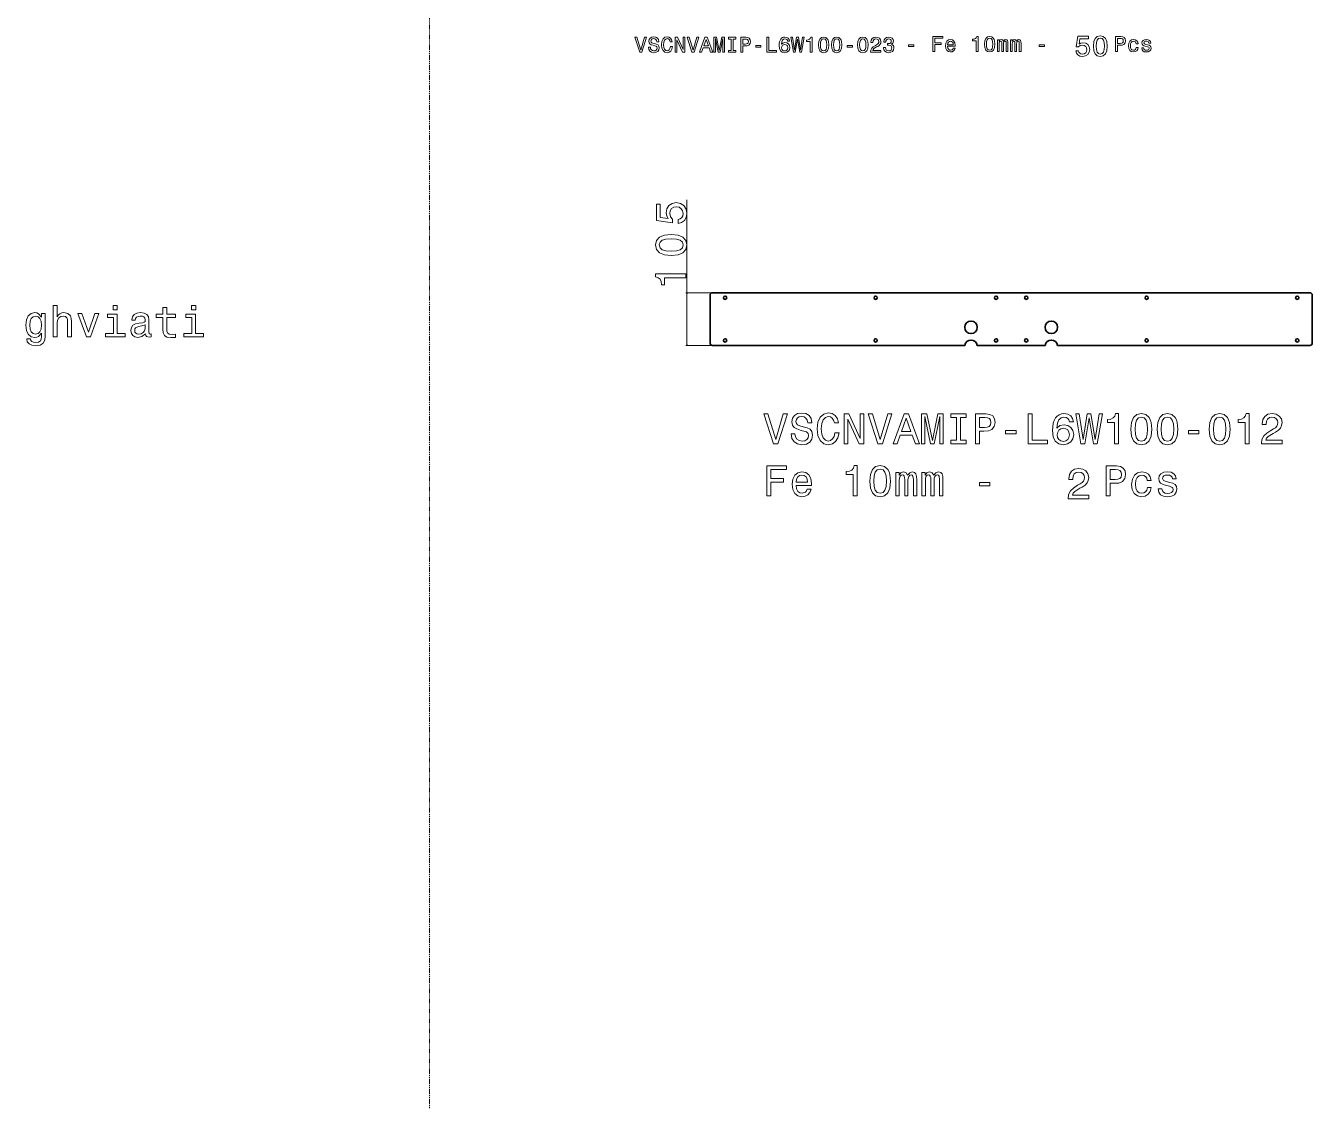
# Model space of a CAD drawing. Extents: x -8808 to 9997, y -3887 to 4728.
# Drawn here: x 5311 to 7874, y 298 to 2441 of the extents above; entities that cross this region are included whole.
import ezdxf

# ---------------------------------------------------------------- set-up
doc = ezdxf.new("R2010")
doc.units = 0
doc.linetypes.add('PHANTOM', pattern=[20, 10, -2, 2, -2, 2, -2])

msp = doc.modelspace()

# ---------------------------------------------------------------- linework, layer by layer
at = {"color": 7, "linetype": 'PHANTOM', "lineweight": 13}
msp.add_line((6115.023438, 4483.091309), (6115.023438, -3886.794922), dxfattribs=at)
at = {"color": 7, "lineweight": 13}
for p, q in [((6628.298828, 1803.92041), (6628.298828, 2094.058594)), ((6677.253906, 1908.92041), (6626.298828, 1908.92041)), ((6677.253906, 1803.92041), (6626.298828, 1803.92041))]:
    msp.add_line(p, q, dxfattribs=at)
at = {"color": 7, "lineweight": 35}
for p, q in [((6674.253906, 1903.92041), (6674.253906, 1808.92041)), ((6679.253906, 1908.92041), (7869.253906, 1908.92041)), ((7874.253906, 1808.92041), (7874.253906, 1903.92041)), ((7181.898438, 1803.92041), (6679.253906, 1803.92041)), ((7341.898438, 1803.92041), (7206.609375, 1803.92041)), ((7869.253906, 1803.92041), (7366.609375, 1803.92041))]:
    msp.add_line(p, q, dxfattribs=at)
at = {"color": 7, "lineweight": 13}
for points in [[(6543.814453, 2418.000488), (6536.292969, 2392.453125), (6528.554688, 2418.000488), (6524.449219, 2418.000488), (6534.130859, 2387.95752), (6538.455078, 2387.95752), (6547.921875, 2418.000488)], [(6555.486328, 2397.856445), (6551.552734, 2397.856445), (6552.416016, 2393.274414), (6554.578125, 2389.902588), (6557.90625, 2387.871094), (6562.402344, 2387.13623), (6566.855469, 2387.827637), (6570.183594, 2389.729736), (6572.300781, 2392.712402), (6573.080078, 2396.645996), (6572.431641, 2400.190918), (6570.615234, 2402.481934), (6567.675781, 2403.994873), (6563.742188, 2405.118652), (6560.371094, 2405.939941), (6558.166016, 2406.891113), (6556.912109, 2408.274414), (6556.523438, 2410.435791), (6556.912109, 2412.380859), (6558.037109, 2413.85083), (6559.765625, 2414.844971), (6562.142578, 2415.190918), (6564.564453, 2414.758545), (6566.464844, 2413.591309), (6567.71875, 2411.645996), (6568.324219, 2409.009277), (6572.257813, 2409.009277), (6572.257813, 2409.095703), (6571.566406, 2413.15918), (6569.535156, 2416.185059), (6566.335938, 2418.086914), (6562.013672, 2418.735352), (6558.123047, 2418.086914), (6555.097656, 2416.271484), (6553.152344, 2413.46167), (6552.458984, 2409.830566), (6553.021484, 2406.588379), (6554.664063, 2404.383789), (6557.257813, 2402.914063), (6560.802734, 2401.790283), (6564.304688, 2400.795898), (6566.941406, 2399.844971), (6568.541016, 2398.46167), (6569.103516, 2396.213867), (6568.583984, 2393.922852), (6567.244141, 2392.193848), (6565.212891, 2391.113037), (6562.576172, 2390.76709), (6559.634766, 2391.242676), (6557.388672, 2392.625977), (6555.960938, 2394.873779)], [(6595.341797, 2399.110107), (6594.476563, 2395.479004), (6593.050781, 2392.885254), (6591.0625, 2391.285889), (6588.728516, 2390.76709), (6585.917969, 2391.54541), (6583.712891, 2393.879639), (6582.244141, 2397.683594), (6581.767578, 2402.95752), (6582.244141, 2408.187988), (6583.669922, 2412.035156), (6585.875, 2414.369629), (6588.728516, 2415.190918), (6590.802734, 2414.758545), (6592.574219, 2413.54834), (6593.958984, 2411.603027), (6594.910156, 2408.922852), (6599.015625, 2408.922852), (6597.71875, 2413.029297), (6595.470703, 2416.141846), (6592.402344, 2418.086914), (6588.728516, 2418.778809), (6584.146484, 2417.697998), (6580.644531, 2414.672119), (6578.396484, 2409.700928), (6577.619141, 2402.95752), (6578.396484, 2396.213867), (6580.644531, 2391.242676), (6584.146484, 2388.173584), (6588.728516, 2387.13623), (6592.748047, 2387.95752), (6595.990234, 2390.248535), (6598.28125, 2394.009277), (6599.492188, 2399.110107)], [(6604.505859, 2387.95752), (6608.09375, 2387.95752), (6608.09375, 2412.553955), (6619.591797, 2387.95752), (6624.21875, 2387.95752), (6624.21875, 2417.95752), (6620.585938, 2417.95752), (6620.585938, 2393.36084), (6609.21875, 2417.95752), (6604.505859, 2417.95752)], [(6647.90625, 2418.000488), (6640.384766, 2392.453125), (6632.646484, 2418.000488), (6628.541016, 2418.000488), (6638.222656, 2387.95752), (6642.546875, 2387.95752), (6652.013672, 2418.000488)], [(6653.267578, 2387.95752), (6657.244141, 2387.95752), (6660.398438, 2396.775879), (6672.373047, 2396.775879), (6675.529297, 2387.95752), (6679.591797, 2387.95752), (6668.613281, 2418.000488), (6664.203125, 2418.000488)], [(6661.783203, 2400.450195), (6666.408203, 2413.677734), (6671.033203, 2400.450195)], [(6681.625, 2387.95752), (6684.953125, 2387.95752), (6684.953125, 2415.190918), (6690.572266, 2387.95752), (6694.289063, 2387.95752), (6699.867188, 2415.190918), (6699.867188, 2387.95752), (6703.238281, 2387.95752), (6703.238281, 2417.95752), (6697.964844, 2417.95752), (6692.431641, 2391.501953), (6686.941406, 2417.95752), (6681.625, 2417.95752)], [(6716.464844, 2391.588379), (6710.931641, 2391.588379), (6710.931641, 2387.95752), (6725.976563, 2387.95752), (6725.976563, 2391.588379), (6720.443359, 2391.588379), (6720.443359, 2414.326172), (6725.976563, 2414.326172), (6725.976563, 2417.95752), (6710.931641, 2417.95752), (6710.931641, 2414.326172), (6716.464844, 2414.326172)], [(6735.355469, 2387.95752), (6739.333984, 2387.95752), (6739.333984, 2400.623047), (6743.742188, 2400.623047), (6748.195313, 2400.839355), (6751.740234, 2402.352051), (6754.03125, 2405.291748), (6754.808594, 2409.312012), (6754.203125, 2413.029297), (6752.474609, 2415.75293), (6749.621094, 2417.395508), (6745.730469, 2417.95752), (6735.355469, 2417.95752)], [(6744.650391, 2414.283203), (6747.244141, 2414.023682), (6749.146484, 2413.202393), (6750.269531, 2411.689453), (6750.658203, 2409.312012), (6750.226563, 2406.804688), (6749.058594, 2405.291748), (6747.070313, 2404.513672), (6744.347656, 2404.297363), (6739.333984, 2404.297363), (6739.333984, 2414.283203)], [(6787.748047, 2387.95752), (6807.027344, 2387.95752), (6807.027344, 2391.588379), (6791.724609, 2391.588379), (6791.724609, 2417.95752), (6787.748047, 2417.95752)], [(6832.921875, 2409.873779), (6832.099609, 2413.375244), (6830.197266, 2415.96875), (6827.257813, 2417.611572), (6823.455078, 2418.173584), (6820.904297, 2417.871094), (6818.699219, 2417.049561), (6816.753906, 2415.709473), (6815.111328, 2413.807617), (6813.814453, 2411.430176), (6812.863281, 2408.533691), (6812.257813, 2405.118652), (6812.085938, 2401.271484), (6812.777344, 2395.133301), (6814.894531, 2390.680664), (6818.310547, 2388.000488), (6822.978516, 2387.092773), (6827.171875, 2387.871094), (6830.371094, 2389.902588), (6832.445313, 2393.101563), (6833.179688, 2397.165039), (6832.445313, 2401.271484), (6830.457031, 2404.427246), (6827.388672, 2406.415527), (6823.583984, 2407.107422), (6819.476563, 2406.242676), (6816.408203, 2403.778809), (6817.056641, 2408.533691), (6818.439453, 2411.94873), (6820.558594, 2413.980469), (6823.498047, 2414.672119), (6825.658203, 2414.326172), (6827.300781, 2413.418457), (6828.382813, 2411.905518), (6828.943359, 2409.873779)], [(6840.398438, 2387.95752), (6844.203125, 2387.95752), (6848.525391, 2413.980469), (6852.978516, 2387.95752), (6856.609375, 2387.95752), (6861.882813, 2418.000488), (6858.425781, 2418.000488), (6854.707031, 2392.453125), (6850.427734, 2418.000488), (6846.667969, 2418.000488), (6842.474609, 2392.453125), (6838.755859, 2418.000488), (6835.212891, 2418.000488)], [(6873.814453, 2387.95752), (6877.748047, 2387.95752), (6877.748047, 2418.173584), (6874.808594, 2418.173584), (6874.03125, 2415.536621), (6872.474609, 2413.76416), (6870.097656, 2412.726807), (6866.810547, 2412.380859), (6866.810547, 2409.312012), (6873.814453, 2409.312012)], [(6890.197266, 2402.611572), (6890.845703, 2395.824707), (6892.876953, 2390.983398), (6896.119141, 2388.043945), (6900.615234, 2387.092773), (6905.068359, 2388.043945), (6908.310547, 2390.983398), (6910.298828, 2395.824707), (6910.990234, 2402.611572), (6910.298828, 2409.35498), (6909.476563, 2412.035156), (6908.310547, 2414.239746), (6905.068359, 2417.179199), (6900.615234, 2418.173584), (6896.119141, 2417.179199), (6892.876953, 2414.196533), (6890.845703, 2409.35498)], [(6894.347656, 2402.611572), (6894.693359, 2407.842285), (6895.773438, 2411.603027), (6897.71875, 2413.807617), (6900.615234, 2414.585693), (6903.46875, 2413.807617), (6905.414063, 2411.603027), (6906.494141, 2407.842285), (6906.839844, 2402.611572), (6906.494141, 2397.337891), (6905.414063, 2393.577148), (6903.46875, 2391.372559), (6900.615234, 2390.637695), (6897.71875, 2391.372559), (6895.773438, 2393.577148), (6894.693359, 2397.337891)], [(6916.220703, 2402.611572), (6916.869141, 2395.824707), (6918.900391, 2390.983398), (6922.142578, 2388.043945), (6926.638672, 2387.092773), (6931.091797, 2388.043945), (6934.333984, 2390.983398), (6936.322266, 2395.824707), (6937.013672, 2402.611572), (6936.322266, 2409.35498), (6935.5, 2412.035156), (6934.333984, 2414.239746), (6931.091797, 2417.179199), (6926.638672, 2418.173584), (6922.142578, 2417.179199), (6918.900391, 2414.196533), (6916.869141, 2409.35498)], [(6920.371094, 2402.611572), (6920.716797, 2407.842285), (6921.796875, 2411.603027), (6923.742188, 2413.807617), (6926.638672, 2414.585693), (6929.492188, 2413.807617), (6931.4375, 2411.603027), (6932.517578, 2407.842285), (6932.863281, 2402.611572), (6932.517578, 2397.337891), (6931.4375, 2393.577148), (6929.492188, 2391.372559), (6926.638672, 2390.637695), (6923.742188, 2391.372559), (6921.796875, 2393.577148), (6920.716797, 2397.337891)], [(6968.267578, 2402.611572), (6968.916016, 2395.824707), (6970.947266, 2390.983398), (6974.189453, 2388.043945), (6978.685547, 2387.092773), (6983.136719, 2388.043945), (6986.378906, 2390.983398), (6988.367188, 2395.824707), (6989.058594, 2402.611572), (6988.367188, 2409.35498), (6987.546875, 2412.035156), (6986.378906, 2414.239746), (6983.136719, 2417.179199), (6978.685547, 2418.173584), (6974.189453, 2417.179199), (6970.947266, 2414.196533), (6968.916016, 2409.35498)], [(6972.416016, 2402.611572), (6972.761719, 2407.842285), (6973.84375, 2411.603027), (6975.789063, 2413.807617), (6978.685547, 2414.585693), (6981.537109, 2413.807617), (6983.482422, 2411.603027), (6984.564453, 2407.842285), (6984.910156, 2402.611572), (6984.564453, 2397.337891), (6983.482422, 2393.577148), (6981.537109, 2391.372559), (6978.685547, 2390.637695), (6975.789063, 2391.372559), (6973.84375, 2393.577148), (6972.761719, 2397.337891)], [(6994.160156, 2387.95752), (7014.779297, 2387.95752), (7014.779297, 2391.674805), (6998.482422, 2391.674805), (6999.390625, 2393.706543), (7000.947266, 2395.392578), (7005.744141, 2398.46167), (7008.294922, 2399.758545), (7011.148438, 2401.617188), (7013.179688, 2403.778809), (7014.347656, 2406.329102), (7014.779297, 2409.225586), (7014.044922, 2412.856445), (7012.013672, 2415.709473), (7008.900391, 2417.525146), (7004.880859, 2418.173584), (7000.730469, 2417.438721), (6997.574219, 2415.406982), (6995.542969, 2412.165039), (6994.851563, 2407.885254), (6994.851563, 2407.280273), (6998.785156, 2407.280273), (6998.785156, 2407.625977), (6999.173828, 2410.56543), (7000.341797, 2412.726807), (7002.201172, 2414.110107), (7004.664063, 2414.585693), (7007.171875, 2414.15332), (7009.03125, 2413.072754), (7010.240234, 2411.386719), (7010.673828, 2409.268555), (7010.371094, 2407.280273), (7009.548828, 2405.594238), (7008.166016, 2404.124512), (7006.263672, 2402.827637), (7003.712891, 2401.444336), (6999.476563, 2398.76416), (6996.494141, 2395.911133), (6994.722656, 2392.453125), (6994.160156, 2388.086914)], [(7019.837891, 2397.380859), (7019.837891, 2397.078613), (7020.529297, 2392.928711), (7022.560547, 2389.816162), (7025.759766, 2387.827637), (7029.996094, 2387.092773), (7034.492188, 2387.827637), (7037.863281, 2389.729736), (7040.025391, 2392.755615), (7040.802734, 2396.645996), (7040.457031, 2399.196533), (7039.505859, 2401.271484), (7037.949219, 2402.871094), (7035.875, 2404.038086), (7038.683594, 2406.372559), (7039.679688, 2410.089844), (7039.03125, 2413.46167), (7037.171875, 2416.012207), (7034.146484, 2417.611572), (7029.996094, 2418.173584), (7026.105469, 2417.481934), (7023.123047, 2415.579834), (7021.177734, 2412.553955), (7020.529297, 2408.533691), (7020.529297, 2408.231201), (7024.376953, 2408.231201), (7024.722656, 2410.997803), (7025.845703, 2412.986328), (7027.662109, 2414.196533), (7030.212891, 2414.628906), (7032.458984, 2414.283203), (7034.101563, 2413.375244), (7035.097656, 2411.905518), (7035.486328, 2409.916992), (7035.097656, 2407.798828), (7034.058594, 2406.372559), (7032.244141, 2405.507813), (7029.779297, 2405.248535), (7028.09375, 2405.291748), (7028.09375, 2401.876709), (7030.212891, 2401.963135), (7032.935547, 2401.574219), (7034.966797, 2400.536621), (7036.177734, 2398.85083), (7036.609375, 2396.645996), (7036.134766, 2394.138916), (7034.880859, 2392.280273), (7032.892578, 2391.113037), (7030.255859, 2390.724121), (7027.53125, 2391.15625), (7025.542969, 2392.453125), (7024.289063, 2394.527832), (7023.814453, 2397.380859)], [(7118.419922, 2389.345459), (7122.4375, 2389.345459), (7122.4375, 2403.135254), (7135.0625, 2403.135254), (7135.0625, 2406.723145), (7122.4375, 2406.723145), (7122.4375, 2415.714355), (7137.957031, 2415.714355), (7137.957031, 2419.345459), (7118.419922, 2419.345459)], [(7147.683594, 2399.849609), (7162.900391, 2399.849609), (7162.943359, 2401.62207), (7162.251953, 2406.593262), (7160.349609, 2410.311035), (7157.324219, 2412.558594), (7153.302734, 2413.379883), (7149.371094, 2412.515625), (7146.34375, 2410.094727), (7144.398438, 2406.161133), (7143.707031, 2400.973633), (7144.355469, 2395.656738), (7146.300781, 2391.766113), (7149.283203, 2389.345459), (7153.173828, 2388.52417), (7156.546875, 2389.085938), (7159.3125, 2390.555664), (7161.34375, 2392.890137), (7162.511719, 2396.002441), (7158.75, 2396.002441), (7157.970703, 2394.273438), (7156.847656, 2392.976563), (7153.650391, 2391.938965), (7151.185547, 2392.414551), (7149.326172, 2393.927734), (7148.115234, 2396.391602), (7147.683594, 2399.720215)], [(7147.683594, 2403.048584), (7148.158203, 2406.03125), (7149.326172, 2408.23584), (7151.097656, 2409.576172), (7153.433594, 2410.051514), (7155.722656, 2409.576172), (7157.496094, 2408.23584), (7158.578125, 2406.03125), (7158.966797, 2403.048584)], [(7204.572266, 2389.345459), (7208.503906, 2389.345459), (7208.503906, 2419.561523), (7205.564453, 2419.561523), (7204.787109, 2416.924805), (7203.232422, 2415.152344), (7200.853516, 2414.114746), (7197.568359, 2413.769043), (7197.568359, 2410.699951), (7204.572266, 2410.699951)], [(7220.955078, 2403.999512), (7221.603516, 2397.212891), (7223.634766, 2392.371338), (7226.876953, 2389.431885), (7231.373047, 2388.480957), (7235.826172, 2389.431885), (7239.066406, 2392.371338), (7241.056641, 2397.212891), (7241.748047, 2403.999512), (7241.056641, 2410.743164), (7240.234375, 2413.42334), (7239.066406, 2415.62793), (7235.826172, 2418.567383), (7231.373047, 2419.561523), (7226.876953, 2418.567383), (7223.634766, 2415.584473), (7221.603516, 2410.743164)], [(7225.105469, 2403.999512), (7225.451172, 2409.230225), (7226.53125, 2412.990967), (7228.476563, 2415.195557), (7231.373047, 2415.973633), (7234.224609, 2415.195557), (7236.171875, 2412.990967), (7237.25, 2409.230225), (7237.597656, 2403.999512), (7237.25, 2398.72583), (7236.171875, 2394.965088), (7234.224609, 2392.760498), (7231.373047, 2392.025635), (7228.476563, 2392.760498), (7226.53125, 2394.965088), (7225.451172, 2398.72583)], [(7246.935547, 2389.345459), (7250.435547, 2389.345459), (7250.435547, 2404.864258), (7250.652344, 2407.198486), (7251.300781, 2408.884277), (7252.294922, 2409.878418), (7253.591797, 2410.267578), (7254.628906, 2409.921875), (7255.320313, 2409.057129), (7255.666016, 2407.587402), (7255.796875, 2405.642334), (7255.796875, 2389.345459), (7259.080078, 2389.345459), (7259.080078, 2404.864258), (7259.296875, 2407.155273), (7259.947266, 2408.841309), (7260.984375, 2409.878418), (7262.28125, 2410.267578), (7263.316406, 2409.921875), (7264.009766, 2409.057129), (7264.441406, 2405.642334), (7264.441406, 2389.345459), (7267.943359, 2389.345459), (7267.943359, 2405.382813), (7267.726563, 2408.711426), (7267.035156, 2411.261719), (7265.652344, 2412.818115), (7263.404297, 2413.379883), (7260.767578, 2412.515625), (7258.734375, 2410.008301), (7257.136719, 2412.472168), (7254.455078, 2413.379883), (7251.992188, 2412.515625), (7250.306641, 2410.094727), (7250.306641, 2412.558594), (7246.935547, 2412.558594)], [(7272.957031, 2389.345459), (7276.458984, 2389.345459), (7276.458984, 2404.864258), (7276.673828, 2407.198486), (7277.324219, 2408.884277), (7278.316406, 2409.878418), (7279.613281, 2410.267578), (7280.652344, 2409.921875), (7281.34375, 2409.057129), (7281.689453, 2407.587402), (7281.818359, 2405.642334), (7281.818359, 2389.345459), (7285.105469, 2389.345459), (7285.105469, 2404.864258), (7285.320313, 2407.155273), (7285.96875, 2408.841309), (7287.005859, 2409.878418), (7288.302734, 2410.267578), (7289.341797, 2409.921875), (7290.03125, 2409.057129), (7290.464844, 2405.642334), (7290.464844, 2389.345459), (7293.966797, 2389.345459), (7293.966797, 2405.382813), (7293.75, 2408.711426), (7293.058594, 2411.261719), (7291.673828, 2412.818115), (7289.425781, 2413.379883), (7286.791016, 2412.515625), (7284.759766, 2410.008301), (7283.158203, 2412.472168), (7280.480469, 2413.379883), (7278.015625, 2412.515625), (7276.328125, 2410.094727), (7276.328125, 2412.558594), (7272.957031, 2412.558594)], [(7402.945313, 2391.063721), (7404.213379, 2386.337402), (7407.037598, 2382.648682), (7411.1875, 2380.343262), (7416.490234, 2379.478516), (7422.311523, 2380.516113), (7426.864746, 2383.340332), (7429.746582, 2387.835938), (7430.841797, 2393.599609), (7429.861816, 2398.959961), (7427.095215, 2403.16748), (7422.772461, 2405.876221), (7417.181641, 2406.856201), (7412.858887, 2406.164551), (7409.516113, 2404.262451), (7411.129883, 2415.040527), (7428.651367, 2415.040527), (7428.651367, 2419.766846), (7407.268066, 2419.766846), (7404.098145, 2398.556396), (7408.708984, 2398.556396), (7412.052246, 2401.265381), (7416.317383, 2402.245117), (7420.005859, 2401.611084), (7422.830078, 2399.766846), (7424.616699, 2396.942627), (7425.250977, 2393.311523), (7424.616699, 2389.68042), (7422.772461, 2386.856201), (7419.948242, 2385.069336), (7416.317383, 2384.435303), (7413.262207, 2384.838867), (7410.899414, 2386.164551), (7409.169922, 2388.239502), (7408.305664, 2391.063721)], [(7438.046387, 2400.170166), (7438.910645, 2391.121338), (7441.619629, 2384.666016), (7445.942383, 2380.746582), (7451.936523, 2379.478516), (7457.873535, 2380.746582), (7462.196289, 2384.666016), (7464.847168, 2391.121338), (7465.769531, 2400.170166), (7464.847168, 2409.161621), (7463.752441, 2412.735107), (7462.196289, 2415.674561), (7457.873535, 2419.593994), (7451.936523, 2420.919434), (7445.942383, 2419.593994), (7441.619629, 2415.616943), (7438.910645, 2409.161621)], [(7443.57959, 2400.170166), (7444.040527, 2407.144287), (7445.481445, 2412.158691), (7448.075195, 2415.098145), (7451.936523, 2416.135742), (7455.740723, 2415.098145), (7458.334473, 2412.158691), (7459.775391, 2407.144287), (7460.236328, 2400.170166), (7459.775391, 2393.138672), (7458.334473, 2388.124023), (7455.740723, 2385.18457), (7451.936523, 2384.204834), (7448.075195, 2385.18457), (7445.481445, 2388.124023), (7444.040527, 2393.138672)], [(7482.482422, 2389.345459), (7486.458984, 2389.345459), (7486.458984, 2402.01123), (7490.869141, 2402.01123), (7495.320313, 2402.227295), (7498.865234, 2403.740234), (7501.15625, 2406.679688), (7501.935547, 2410.699951), (7501.328125, 2414.41748), (7499.599609, 2417.140869), (7496.748047, 2418.783447), (7492.857422, 2419.345459), (7482.482422, 2419.345459)], [(7491.777344, 2415.671143), (7494.371094, 2415.411621), (7496.271484, 2414.590332), (7497.394531, 2413.077393), (7497.783203, 2410.699951), (7497.353516, 2408.192871), (7496.185547, 2406.679688), (7494.197266, 2405.901611), (7491.472656, 2405.685547), (7486.458984, 2405.685547), (7486.458984, 2415.671143)], [(7523.462891, 2404.864258), (7527.222656, 2404.864258), (7526.443359, 2408.322266), (7524.585938, 2411.045898), (7521.689453, 2412.731445), (7517.927734, 2413.379883), (7513.779297, 2412.515625), (7510.623047, 2410.094727), (7508.634766, 2406.161133), (7507.943359, 2400.887207), (7508.591797, 2395.656738), (7510.537109, 2391.766113), (7513.607422, 2389.345459), (7517.798828, 2388.52417), (7521.515625, 2389.172607), (7524.412109, 2390.988281), (7526.402344, 2393.841309), (7527.265625, 2397.64502), (7523.634766, 2397.64502), (7522.986328, 2395.224365), (7521.777344, 2393.408691), (7520.046875, 2392.284912), (7517.927734, 2391.938965), (7515.292969, 2392.500977), (7513.390625, 2394.230225), (7512.222656, 2397.040039), (7511.833984, 2401.01709), (7512.222656, 2404.907471), (7513.433594, 2407.717285), (7515.376953, 2409.446289), (7517.927734, 2410.051514), (7520.175781, 2409.662598), (7521.861328, 2408.668213), (7522.986328, 2407.025391)], [(7546.070313, 2402.875732), (7542.394531, 2403.740234), (7539.671875, 2404.734375), (7538.765625, 2406.766113), (7539.023438, 2408.192871), (7539.931641, 2409.230225), (7541.402344, 2409.878418), (7543.519531, 2410.137939), (7545.550781, 2409.878418), (7547.150391, 2409.100586), (7548.1875, 2407.93335), (7548.621094, 2406.377197), (7552.337891, 2406.377197), (7552.337891, 2406.463623), (7551.689453, 2409.273438), (7549.917969, 2411.478027), (7547.150391, 2412.861328), (7543.519531, 2413.379883), (7539.84375, 2412.861328), (7537.166016, 2411.434814), (7535.480469, 2409.31665), (7534.958984, 2406.636475), (7535.349609, 2404.042969), (7536.560547, 2402.227295), (7538.546875, 2400.93042), (7541.443359, 2400.022705), (7545.681641, 2398.985352), (7548.275391, 2397.904541), (7548.966797, 2397.040039), (7549.224609, 2395.743164), (7548.837891, 2394.143555), (7547.798828, 2392.93335), (7546.113281, 2392.155273), (7543.865234, 2391.895996), (7541.488281, 2392.155273), (7539.759766, 2393.062988), (7538.591797, 2394.532715), (7538.115234, 2396.564453), (7534.441406, 2396.564453), (7535.046875, 2393.106445), (7536.818359, 2390.599121), (7539.628906, 2389.085938), (7543.519531, 2388.52417), (7547.582031, 2389.085938), (7550.564453, 2390.599121), (7552.380859, 2393.019775), (7553.029297, 2396.175293), (7552.552734, 2398.898926), (7551.214844, 2400.757568), (7549.009766, 2401.967773)], [(6765.269531, 2397.856445), (6775.730469, 2397.856445), (6775.730469, 2401.271484), (6765.269531, 2401.271484)], [(6828.986328, 2397.121582), (6828.511719, 2394.398438), (6827.300781, 2392.323242), (6825.355469, 2390.939941), (6822.935547, 2390.507813), (6820.384766, 2390.939941), (6818.439453, 2392.280273), (6817.185547, 2394.35498), (6816.796875, 2397.078613), (6817.228516, 2399.758545), (6818.439453, 2401.790283), (6820.427734, 2403.086914), (6823.107422, 2403.5625), (6825.443359, 2403.086914), (6827.300781, 2401.833496), (6828.511719, 2399.801758)], [(6947.431641, 2397.856445), (6957.892578, 2397.856445), (6957.892578, 2401.271484), (6947.431641, 2401.271484)], [(7070.003906, 2399.244629), (7080.464844, 2399.244629), (7080.464844, 2402.659668), (7070.003906, 2402.659668)], [(7330.234375, 2399.244629), (7340.695313, 2399.244629), (7340.695313, 2402.659668), (7330.234375, 2402.659668)], [(6610.650391, 2046.594727), (6617.740234, 2048.496826), (6623.271484, 2052.733154), (6626.730469, 2058.958008), (6628.027344, 2066.911621), (6626.470703, 2075.643799), (6622.234375, 2082.473633), (6615.492188, 2086.796387), (6606.845703, 2088.439209), (6598.804688, 2086.969238), (6592.494141, 2082.81958), (6588.431641, 2076.335449), (6586.960938, 2067.949219), (6587.998047, 2061.465088), (6590.851563, 2056.450684), (6574.683594, 2058.871582), (6574.683594, 2085.153809), (6567.595703, 2085.153809), (6567.595703, 2053.078857), (6599.410156, 2048.32373), (6599.410156, 2055.240234), (6595.347656, 2060.254883), (6593.876953, 2066.652344), (6594.828125, 2072.185547), (6597.595703, 2076.421875), (6601.832031, 2079.102051), (6607.277344, 2080.052979), (6612.724609, 2079.102051), (6616.960938, 2076.335449), (6619.640625, 2072.099121), (6620.591797, 2066.652344), (6619.986328, 2062.070313), (6617.998047, 2058.525635), (6614.886719, 2055.931885), (6610.650391, 2054.635254)], [(6596.990234, 1983.153809), (6610.564453, 1984.450684), (6620.246094, 1988.514038), (6626.125, 1994.998169), (6628.027344, 2003.989624), (6626.125, 2012.894531), (6620.246094, 2019.378662), (6610.564453, 2023.355591), (6596.990234, 2024.738892), (6583.503906, 2023.355591), (6578.142578, 2021.712891), (6573.734375, 2019.378662), (6567.855469, 2012.894531), (6565.865234, 2003.989624), (6567.855469, 1994.998169), (6573.820313, 1988.514038), (6583.503906, 1984.450684)], [(6596.990234, 1991.453613), (6586.529297, 1992.145142), (6579.007813, 1994.306641), (6574.597656, 1998.197021), (6573.041016, 2003.989624), (6574.597656, 2009.695679), (6579.007813, 2013.586182), (6586.529297, 2015.747559), (6596.990234, 2016.439209), (6607.537109, 2015.747559), (6615.058594, 2013.586182), (6619.46875, 2009.695679), (6620.9375, 2003.989624), (6619.46875, 1998.197021), (6615.058594, 1994.306641), (6607.537109, 1992.145142)], [(6626.298828, 1938.387329), (6626.298828, 1946.254761), (6565.865234, 1946.254761), (6565.865234, 1940.375732), (6571.140625, 1938.81958), (6574.683594, 1935.707153), (6576.759766, 1930.952148), (6577.451172, 1924.38147), (6583.589844, 1924.38147), (6583.589844, 1938.387329)], [(5365.673828, 1821.141357), (5373.283203, 1821.141357), (5373.283203, 1847.942505), (5374.060547, 1854.080811), (5376.568359, 1858.576538), (5380.458984, 1861.34314), (5385.646484, 1862.380493), (5389.794922, 1861.515991), (5392.388672, 1859.181641), (5393.685547, 1855.29126), (5394.119141, 1850.103882), (5394.119141, 1821.141357), (5401.726563, 1821.141357), (5401.726563, 1851.660034), (5401.380859, 1857.798462), (5399.824219, 1862.899292), (5394.722656, 1867.567871), (5386.769531, 1869.210571), (5382.447266, 1868.605347), (5378.728516, 1866.962646), (5375.617188, 1864.369019), (5373.283203, 1860.824341), (5373.283203, 1883.216309), (5365.673828, 1883.216309)], [(5493.283203, 1883.216309), (5485.242188, 1883.216309), (5485.242188, 1874.570801), (5493.283203, 1874.570801)], [(5584.060547, 1859.527466), (5584.060547, 1836.270996), (5584.580078, 1828.74939), (5587, 1823.562134), (5591.841797, 1820.536133), (5600.054688, 1819.498657), (5609.046875, 1819.93103), (5609.046875, 1826.501587), (5602.476563, 1825.98291), (5596.509766, 1826.674438), (5593.3125, 1828.835938), (5591.927734, 1832.467041), (5591.669922, 1837.567871), (5591.669922, 1859.527466), (5609.046875, 1859.527466), (5609.046875, 1866.011719), (5591.669922, 1866.011719), (5591.669922, 1879.585205), (5584.060547, 1879.585205), (5584.060547, 1866.011719), (5570.919922, 1866.011719), (5570.919922, 1859.527466)], [(5649.421875, 1883.216309), (5641.380859, 1883.216309), (5641.380859, 1874.570801), (5649.421875, 1874.570801)], [(5349.767578, 1823.216309), (5349.767578, 1867.567871), (5342.503906, 1867.567871), (5342.503906, 1860.046265), (5336.539063, 1866.876221), (5332.908203, 1868.605347), (5328.84375, 1869.210571), (5321.496094, 1867.481445), (5315.789063, 1862.639893), (5312.072266, 1854.858887), (5310.775391, 1844.397827), (5312.072266, 1833.850342), (5315.789063, 1826.069336), (5321.496094, 1821.141357), (5328.84375, 1819.498657), (5332.994141, 1820.103882), (5336.453125, 1821.660034), (5342.503906, 1828.230713), (5342.503906, 1821.660034), (5341.8125, 1816.472778), (5339.910156, 1812.755249), (5336.279297, 1810.59375), (5330.833984, 1809.815674), (5326.078125, 1810.334473), (5322.707031, 1811.631226), (5320.71875, 1813.87915), (5320.113281, 1816.905029), (5312.763672, 1816.905029), (5312.763672, 1816.559204), (5313.888672, 1811.026123), (5317.345703, 1806.876221), (5322.878906, 1804.196167), (5330.400391, 1803.245117), (5339.392578, 1804.541992), (5345.357422, 1808.173096), (5348.728516, 1814.484253)], [(5318.642578, 1844.397827), (5319.421875, 1852.092407), (5321.755859, 1857.798462), (5325.386719, 1861.170166), (5330.228516, 1862.380493), (5335.328125, 1861.170166), (5339.132813, 1857.798462), (5341.466797, 1852.092407), (5342.332031, 1844.397827), (5341.466797, 1836.530396), (5339.132813, 1830.910767), (5335.328125, 1827.452637), (5330.228516, 1826.328735), (5325.386719, 1827.452637), (5321.755859, 1830.910767), (5319.421875, 1836.616821)], [(5431.640625, 1821.141357), (5439.679688, 1821.141357), (5456.625, 1867.567871), (5448.757813, 1867.567871), (5435.703125, 1830.13269), (5422.388672, 1867.567871), (5414.435547, 1867.567871)], [(5493.023438, 1827.539063), (5493.023438, 1866.011719), (5473.484375, 1866.011719), (5473.484375, 1859.527466), (5485.416016, 1859.527466), (5485.416016, 1827.539063), (5469.853516, 1827.539063), (5469.853516, 1821.141357), (5508.757813, 1821.141357), (5508.757813, 1827.539063)], [(5549.392578, 1827.193237), (5549.392578, 1826.933838), (5549.824219, 1823.994385), (5551.121094, 1821.919434), (5556.568359, 1820.276855), (5560.804688, 1820.968506), (5560.804688, 1826.847412), (5558.988281, 1826.588013), (5556.568359, 1827.711914), (5556.136719, 1831.170166), (5556.136719, 1855.204712), (5555.097656, 1861.34314), (5552.072266, 1865.665894), (5546.798828, 1868.259521), (5539.363281, 1869.210571), (5532.101563, 1868.173096), (5526.740234, 1865.233521), (5523.369141, 1860.651489), (5522.246094, 1854.599609), (5522.246094, 1854.080811), (5529.076172, 1854.080811), (5529.679688, 1857.711914), (5531.582031, 1860.305664), (5534.695313, 1861.861816), (5539.103516, 1862.467041), (5543.339844, 1862.034668), (5546.367188, 1860.737915), (5548.181641, 1858.490112), (5548.787109, 1855.377686), (5548.441406, 1851.746582), (5547.058594, 1849.93103), (5543.599609, 1849.066406), (5537.115234, 1848.374756), (5529.679688, 1846.818604), (5524.40625, 1844.052002), (5521.294922, 1839.729248), (5520.34375, 1833.331543), (5521.207031, 1827.625488), (5523.888672, 1823.38916), (5528.210938, 1820.709106), (5534.175781, 1819.758057), (5542.216797, 1821.573608)], [(5649.162109, 1827.539063), (5649.162109, 1866.011719), (5629.623047, 1866.011719), (5629.623047, 1859.527466), (5641.554688, 1859.527466), (5641.554688, 1827.539063), (5625.992188, 1827.539063), (5625.992188, 1821.141357), (5664.896484, 1821.141357), (5664.896484, 1827.539063)], [(5548.527344, 1837.39502), (5547.490234, 1832.899292), (5544.724609, 1829.44104), (5540.574219, 1827.193237), (5535.472656, 1826.415161), (5532.1875, 1826.847412), (5529.853516, 1828.230713), (5528.382813, 1830.651489), (5527.951172, 1834.023193), (5528.296875, 1837.049194), (5529.679688, 1839.210571), (5535.212891, 1841.631226), (5542.216797, 1842.668701), (5548.527344, 1844.743652)], [(6820.130859, 1667.821533), (6805.087891, 1616.72644), (6789.611328, 1667.821533), (6781.398438, 1667.821533), (6800.765625, 1607.735107), (6809.410156, 1607.735107), (6828.34375, 1667.821533)], [(6843.474609, 1627.533325), (6835.605469, 1627.533325), (6837.335938, 1618.369141), (6841.658203, 1611.62561), (6848.314453, 1607.562256), (6857.306641, 1606.092407), (6866.210938, 1607.475708), (6872.869141, 1611.279785), (6877.105469, 1617.245239), (6878.660156, 1625.112671), (6877.363281, 1632.201904), (6873.732422, 1636.784058), (6867.853516, 1639.810059), (6859.986328, 1642.057861), (6853.242188, 1643.700562), (6848.833984, 1645.602539), (6846.326172, 1648.369141), (6845.548828, 1652.691895), (6846.326172, 1656.582397), (6848.574219, 1659.521851), (6852.033203, 1661.510376), (6856.787109, 1662.201904), (6861.628906, 1661.337402), (6865.433594, 1659.003174), (6867.941406, 1655.112671), (6869.150391, 1649.838867), (6877.017578, 1649.838867), (6877.017578, 1650.011719), (6875.634766, 1658.13855), (6871.572266, 1664.19043), (6865.173828, 1667.994507), (6856.529297, 1669.29126), (6848.748047, 1667.994507), (6842.695313, 1664.363403), (6838.804688, 1658.743774), (6837.421875, 1651.481445), (6838.544922, 1644.997314), (6841.830078, 1640.588135), (6847.017578, 1637.648682), (6854.107422, 1635.400757), (6861.111328, 1633.412354), (6866.384766, 1631.510376), (6869.583984, 1628.743774), (6870.707031, 1624.248047), (6869.669922, 1619.665894), (6866.990234, 1616.207764), (6862.925781, 1614.046387), (6857.652344, 1613.354736), (6851.773438, 1614.305664), (6847.277344, 1617.072266), (6844.423828, 1621.567993)], [(6923.185547, 1630.040527), (6921.457031, 1622.77832), (6918.603516, 1617.591064), (6914.626953, 1614.392212), (6909.957031, 1613.354736), (6904.337891, 1614.910889), (6899.929688, 1619.579468), (6896.990234, 1627.1875), (6896.039063, 1637.735107), (6896.990234, 1648.196167), (6899.841797, 1655.890747), (6904.251953, 1660.559326), (6909.957031, 1662.201904), (6914.107422, 1661.337402), (6917.652344, 1658.916626), (6920.417969, 1655.026123), (6922.320313, 1649.665894), (6930.535156, 1649.665894), (6927.941406, 1657.87915), (6923.445313, 1664.104004), (6917.306641, 1667.994507), (6909.957031, 1669.377808), (6900.792969, 1667.216431), (6893.791016, 1661.164551), (6889.294922, 1651.222168), (6887.738281, 1637.735107), (6889.294922, 1624.248047), (6893.791016, 1614.305664), (6900.792969, 1608.167358), (6909.957031, 1606.092407), (6917.998047, 1607.735107), (6924.482422, 1612.317261), (6929.064453, 1619.838867), (6931.484375, 1630.040527)], [(6941.513672, 1607.735107), (6948.689453, 1607.735107), (6948.689453, 1656.928223), (6971.6875, 1607.735107), (6980.9375, 1607.735107), (6980.9375, 1667.735107), (6973.675781, 1667.735107), (6973.675781, 1618.541992), (6950.9375, 1667.735107), (6941.513672, 1667.735107)], [(7028.314453, 1667.821533), (7013.271484, 1616.72644), (6997.796875, 1667.821533), (6989.583984, 1667.821533), (7008.949219, 1607.735107), (7017.59375, 1607.735107), (7036.529297, 1667.821533)], [(7039.035156, 1607.735107), (7046.990234, 1607.735107), (7053.300781, 1625.371948), (7077.248047, 1625.371948), (7083.560547, 1607.735107), (7091.6875, 1607.735107), (7069.726563, 1667.821533), (7060.908203, 1667.821533)], [(7095.75, 1607.735107), (7102.408203, 1607.735107), (7102.408203, 1662.201904), (7113.646484, 1607.735107), (7121.082031, 1607.735107), (7132.234375, 1662.201904), (7132.234375, 1607.735107), (7138.978516, 1607.735107), (7138.978516, 1667.735107), (7128.429688, 1667.735107), (7117.363281, 1614.824463), (7106.384766, 1667.735107), (7095.75, 1667.735107)], [(7165.433594, 1614.997314), (7154.367188, 1614.997314), (7154.367188, 1607.735107), (7184.453125, 1607.735107), (7184.453125, 1614.997314), (7173.386719, 1614.997314), (7173.386719, 1660.4729), (7184.453125, 1660.4729), (7184.453125, 1667.735107), (7154.367188, 1667.735107), (7154.367188, 1660.4729), (7165.433594, 1660.4729)], [(7203.214844, 1607.735107), (7211.167969, 1607.735107), (7211.167969, 1633.066528), (7219.986328, 1633.066528), (7228.890625, 1633.498779), (7235.980469, 1636.52478), (7240.5625, 1642.403687), (7242.119141, 1650.444092), (7240.908203, 1657.87915), (7237.451172, 1663.325928), (7231.744141, 1666.611206), (7223.962891, 1667.735107), (7203.214844, 1667.735107)], [(7307.998047, 1607.735107), (7346.556641, 1607.735107), (7346.556641, 1614.997314), (7315.951172, 1614.997314), (7315.951172, 1667.735107), (7307.998047, 1667.735107)], [(7398.34375, 1651.567993), (7396.701172, 1658.570801), (7392.896484, 1663.758179), (7387.017578, 1667.043457), (7379.410156, 1668.167358), (7374.308594, 1667.562256), (7369.900391, 1665.919556), (7366.009766, 1663.23938), (7362.724609, 1659.435425), (7360.130859, 1654.680298), (7358.228516, 1648.887817), (7357.017578, 1642.057861), (7356.671875, 1634.363403), (7358.056641, 1622.08667), (7362.292969, 1613.181763), (7369.121094, 1607.821533), (7378.458984, 1606.005981), (7386.845703, 1607.562256), (7393.242188, 1611.62561), (7397.392578, 1618.023315), (7398.863281, 1626.150146), (7397.392578, 1634.363403), (7393.416016, 1640.674561), (7387.277344, 1644.651489), (7379.669922, 1646.03479), (7371.457031, 1644.305664), (7365.318359, 1639.377808), (7366.615234, 1648.887817), (7369.380859, 1655.717773), (7373.617188, 1659.78125), (7379.496094, 1661.164551), (7383.820313, 1660.4729), (7387.105469, 1658.657349), (7389.265625, 1655.631348), (7390.390625, 1651.567993)], [(7413.300781, 1607.735107), (7420.908203, 1607.735107), (7429.554688, 1659.78125), (7438.458984, 1607.735107), (7445.720703, 1607.735107), (7456.269531, 1667.821533), (7449.351563, 1667.821533), (7441.917969, 1616.72644), (7433.357422, 1667.821533), (7425.835938, 1667.821533), (7417.451172, 1616.72644), (7410.015625, 1667.821533), (7402.925781, 1667.821533)], [(7480.130859, 1607.735107), (7487.998047, 1607.735107), (7487.998047, 1668.167358), (7482.119141, 1668.167358), (7480.5625, 1662.893555), (7477.451172, 1659.348877), (7472.695313, 1657.274048), (7466.125, 1656.582397), (7466.125, 1650.444092), (7480.130859, 1650.444092)], [(7512.896484, 1637.043457), (7514.193359, 1623.469971), (7518.257813, 1613.786987), (7524.742188, 1607.907959), (7533.732422, 1606.005981), (7542.638672, 1607.907959), (7549.121094, 1613.786987), (7553.099609, 1623.469971), (7554.482422, 1637.043457), (7553.099609, 1650.530518), (7551.457031, 1655.890747), (7549.121094, 1660.299927), (7542.638672, 1666.178955), (7533.732422, 1668.167358), (7524.742188, 1666.178955), (7518.257813, 1660.213501), (7514.193359, 1650.530518)], [(7564.943359, 1637.043457), (7566.240234, 1623.469971), (7570.302734, 1613.786987), (7576.787109, 1607.907959), (7585.779297, 1606.005981), (7594.683594, 1607.907959), (7601.167969, 1613.786987), (7605.144531, 1623.469971), (7606.527344, 1637.043457), (7605.144531, 1650.530518), (7603.501953, 1655.890747), (7601.167969, 1660.299927), (7594.683594, 1666.178955), (7585.779297, 1668.167358), (7576.787109, 1666.178955), (7570.302734, 1660.213501), (7566.240234, 1650.530518)], [(7669.035156, 1637.043457), (7670.332031, 1623.469971), (7674.396484, 1613.786987), (7680.878906, 1607.907959), (7689.871094, 1606.005981), (7698.775391, 1607.907959), (7705.259766, 1613.786987), (7709.236328, 1623.469971), (7710.621094, 1637.043457), (7709.236328, 1650.530518), (7707.59375, 1655.890747), (7705.259766, 1660.299927), (7698.775391, 1666.178955), (7689.871094, 1668.167358), (7680.878906, 1666.178955), (7674.396484, 1660.213501), (7670.332031, 1650.530518)], [(7740.361328, 1607.735107), (7748.228516, 1607.735107), (7748.228516, 1668.167358), (7742.349609, 1668.167358), (7740.792969, 1662.893555), (7737.681641, 1659.348877), (7732.925781, 1657.274048), (7726.355469, 1656.582397), (7726.355469, 1650.444092), (7740.361328, 1650.444092)], [(7772.869141, 1607.735107), (7814.107422, 1607.735107), (7814.107422, 1615.170288), (7781.513672, 1615.170288), (7783.330078, 1619.233643), (7786.441406, 1622.605469), (7796.039063, 1628.743774), (7801.138672, 1631.337402), (7806.845703, 1635.054932), (7810.908203, 1639.377808), (7813.242188, 1644.478638), (7814.107422, 1650.271118), (7812.636719, 1657.533325), (7808.574219, 1663.23938), (7802.349609, 1666.870605), (7794.308594, 1668.167358), (7786.009766, 1666.697632), (7779.697266, 1662.634277), (7775.634766, 1656.150146), (7774.251953, 1647.591064), (7774.251953, 1646.380615), (7782.119141, 1646.380615), (7782.119141, 1647.072266), (7782.896484, 1652.951294), (7785.230469, 1657.274048), (7788.949219, 1660.040527), (7793.876953, 1660.991577), (7798.890625, 1660.127075), (7802.609375, 1657.965698), (7805.029297, 1654.593872), (7805.894531, 1650.357544), (7805.289063, 1646.380615), (7803.646484, 1643.008911), (7800.878906, 1640.069458), (7797.076172, 1637.475708), (7791.974609, 1634.709229), (7783.501953, 1629.348999), (7777.537109, 1623.642944), (7773.992188, 1616.72644), (7772.869141, 1607.994507)], [(7056.066406, 1632.720703), (7065.318359, 1659.176025), (7074.568359, 1632.720703)], [(7221.802734, 1660.386353), (7226.990234, 1659.867676), (7230.792969, 1658.224976), (7233.041016, 1655.199097), (7233.820313, 1650.444092), (7232.955078, 1645.429688), (7230.621094, 1642.403687), (7226.644531, 1640.847534), (7221.197266, 1640.415283), (7211.167969, 1640.415283), (7211.167969, 1660.386353)], [(7521.197266, 1637.043457), (7521.888672, 1647.504517), (7524.050781, 1655.026123), (7527.939453, 1659.435425), (7533.732422, 1660.991577), (7539.439453, 1659.435425), (7543.330078, 1655.026123), (7545.490234, 1647.504517), (7546.181641, 1637.043457), (7545.490234, 1626.495972), (7543.330078, 1618.974243), (7539.439453, 1614.565063), (7533.732422, 1613.095337), (7527.939453, 1614.565063), (7524.050781, 1618.974243), (7521.888672, 1626.495972)], [(7573.242188, 1637.043457), (7573.933594, 1647.504517), (7576.095703, 1655.026123), (7579.986328, 1659.435425), (7585.779297, 1660.991577), (7591.484375, 1659.435425), (7595.375, 1655.026123), (7597.537109, 1647.504517), (7598.228516, 1637.043457), (7597.537109, 1626.495972), (7595.375, 1618.974243), (7591.484375, 1614.565063), (7585.779297, 1613.095337), (7579.986328, 1614.565063), (7576.095703, 1618.974243), (7573.933594, 1626.495972)], [(7677.335938, 1637.043457), (7678.027344, 1647.504517), (7680.1875, 1655.026123), (7684.078125, 1659.435425), (7689.871094, 1660.991577), (7695.578125, 1659.435425), (7699.466797, 1655.026123), (7701.628906, 1647.504517), (7702.320313, 1637.043457), (7701.628906, 1626.495972), (7699.466797, 1618.974243), (7695.578125, 1614.565063), (7689.871094, 1613.095337), (7684.078125, 1614.565063), (7680.1875, 1618.974243), (7678.027344, 1626.495972)], [(7263.041016, 1627.533325), (7283.962891, 1627.533325), (7283.962891, 1634.363403), (7263.041016, 1634.363403)], [(7390.476563, 1626.063599), (7389.525391, 1620.616943), (7387.105469, 1616.467041), (7383.214844, 1613.700562), (7378.373047, 1612.835938), (7373.271484, 1613.700562), (7369.380859, 1616.380615), (7366.875, 1620.530518), (7366.095703, 1625.977173), (7366.960938, 1631.337402), (7369.380859, 1635.400757), (7373.357422, 1637.994507), (7378.71875, 1638.945435), (7383.386719, 1637.994507), (7387.105469, 1635.487305), (7389.525391, 1631.423828)], [(7627.363281, 1627.533325), (7648.285156, 1627.533325), (7648.285156, 1634.363403), (7627.363281, 1634.363403)], [(6787.363281, 1504.075195), (6795.404297, 1504.075195), (6795.404297, 1531.654419), (6820.650391, 1531.654419), (6820.650391, 1538.8302), (6795.404297, 1538.8302), (6795.404297, 1556.812988), (6826.441406, 1556.812988), (6826.441406, 1564.075195), (6787.363281, 1564.075195)], [(6959.669922, 1504.075195), (6967.537109, 1504.075195), (6967.537109, 1564.507446), (6961.658203, 1564.507446), (6960.101563, 1559.233643), (6956.990234, 1555.688965), (6952.234375, 1553.614136), (6945.664063, 1552.922485), (6945.664063, 1546.78418), (6959.669922, 1546.78418)], [(6992.435547, 1533.383545), (6993.732422, 1519.810059), (6997.796875, 1510.127075), (7004.28125, 1504.248047), (7013.271484, 1502.346069), (7022.177734, 1504.248047), (7028.660156, 1510.127075), (7032.638672, 1519.810059), (7034.021484, 1533.383545), (7032.638672, 1546.870605), (7030.996094, 1552.230835), (7028.660156, 1556.640015), (7022.177734, 1562.519043), (7013.271484, 1564.507446), (7004.28125, 1562.519043), (6997.796875, 1556.553589), (6993.732422, 1546.870605)], [(7463.445313, 1504.075195), (7471.398438, 1504.075195), (7471.398438, 1529.406616), (7480.216797, 1529.406616), (7489.121094, 1529.838867), (7496.210938, 1532.864868), (7500.792969, 1538.743774), (7502.349609, 1546.78418), (7501.138672, 1554.219238), (7497.681641, 1559.666016), (7491.974609, 1562.951294), (7484.193359, 1564.075195), (7463.445313, 1564.075195)], [(6845.894531, 1525.083862), (6876.326172, 1525.083862), (6876.414063, 1528.62854), (6875.029297, 1538.570923), (6871.226563, 1546.005981), (6865.173828, 1550.501709), (6857.132813, 1552.144409), (6849.265625, 1550.415283), (6843.214844, 1545.57373), (6839.324219, 1537.706299), (6837.941406, 1527.331665), (6839.238281, 1516.697632), (6843.126953, 1508.916748), (6849.09375, 1504.075195), (6856.875, 1502.432495), (6863.617188, 1503.556519), (6869.150391, 1506.495972), (6873.214844, 1511.164551), (6875.548828, 1517.389282), (6868.027344, 1517.389282), (6866.470703, 1513.931152), (6864.222656, 1511.337402), (6857.826172, 1509.262573), (6852.896484, 1510.213501), (6849.179688, 1513.239502), (6846.759766, 1518.167358), (6845.894531, 1524.824463)], [(6845.894531, 1531.481567), (6846.845703, 1537.446899), (6849.179688, 1541.856201), (6852.724609, 1544.536255), (6857.392578, 1545.487305), (6861.974609, 1544.536255), (6865.519531, 1541.856201), (6867.681641, 1537.446899), (6868.458984, 1531.481567)], [(7000.736328, 1533.383545), (7001.427734, 1543.844604), (7003.589844, 1551.366211), (7007.478516, 1555.775513), (7013.271484, 1557.331665), (7018.978516, 1555.775513), (7022.869141, 1551.366211), (7025.029297, 1543.844604), (7025.720703, 1533.383545), (7025.029297, 1522.83606), (7022.869141, 1515.314331), (7018.978516, 1510.905151), (7013.271484, 1509.435425), (7007.478516, 1510.905151), (7003.589844, 1515.314331), (7001.427734, 1522.83606)], [(7044.396484, 1504.075195), (7051.398438, 1504.075195), (7051.398438, 1535.112671), (7051.830078, 1539.78125), (7053.126953, 1543.152954), (7055.117188, 1545.141479), (7057.710938, 1545.919556), (7059.785156, 1545.227905), (7061.167969, 1543.498779), (7061.859375, 1540.559326), (7062.119141, 1536.668823), (7062.119141, 1504.075195), (7068.689453, 1504.075195), (7068.689453, 1535.112671), (7069.121094, 1539.694824), (7070.417969, 1543.066528), (7072.494141, 1545.141479), (7075.087891, 1545.919556), (7077.162109, 1545.227905), (7078.544922, 1543.498779), (7079.410156, 1536.668823), (7079.410156, 1504.075195), (7086.414063, 1504.075195), (7086.414063, 1536.150146), (7085.980469, 1542.807129), (7084.597656, 1547.908081), (7081.830078, 1551.020386), (7077.335938, 1552.144409), (7072.0625, 1550.415283), (7067.998047, 1545.400879), (7064.798828, 1550.328857), (7059.439453, 1552.144409), (7054.511719, 1550.415283), (7051.138672, 1545.57373), (7051.138672, 1550.501709), (7044.396484, 1550.501709)], [(7096.441406, 1504.075195), (7103.445313, 1504.075195), (7103.445313, 1535.112671), (7103.876953, 1539.78125), (7105.173828, 1543.152954), (7107.162109, 1545.141479), (7109.755859, 1545.919556), (7111.830078, 1545.227905), (7113.214844, 1543.498779), (7113.90625, 1540.559326), (7114.166016, 1536.668823), (7114.166016, 1504.075195), (7120.736328, 1504.075195), (7120.736328, 1535.112671), (7121.167969, 1539.694824), (7122.464844, 1543.066528), (7124.539063, 1545.141479), (7127.132813, 1545.919556), (7129.208984, 1545.227905), (7130.591797, 1543.498779), (7131.457031, 1536.668823), (7131.457031, 1504.075195), (7138.458984, 1504.075195), (7138.458984, 1536.150146), (7138.027344, 1542.807129), (7136.644531, 1547.908081), (7133.876953, 1551.020386), (7129.380859, 1552.144409), (7124.107422, 1550.415283), (7120.044922, 1545.400879), (7116.845703, 1550.328857), (7111.484375, 1552.144409), (7106.556641, 1550.415283), (7103.185547, 1545.57373), (7103.185547, 1550.501709), (7096.441406, 1550.501709)], [(7387.615234, 1498.250244), (7428.854492, 1498.250244), (7428.854492, 1505.685425), (7396.26123, 1505.685425), (7398.07666, 1509.748779), (7401.188965, 1513.120605), (7410.785645, 1519.258911), (7415.88623, 1521.852539), (7421.592285, 1525.570068), (7425.655762, 1529.892944), (7427.990234, 1534.993774), (7428.854492, 1540.786255), (7427.384766, 1548.048462), (7423.321289, 1553.754517), (7417.09668, 1557.385742), (7409.056152, 1558.682495), (7400.756836, 1557.212769), (7394.445313, 1553.149414), (7390.381836, 1546.665283), (7388.998535, 1538.106201), (7388.998535, 1536.895752), (7396.866211, 1536.895752), (7396.866211, 1537.587402), (7397.644043, 1543.466431), (7399.978516, 1547.789185), (7403.696289, 1550.555664), (7408.624023, 1551.506714), (7413.638672, 1550.642212), (7417.355957, 1548.480835), (7419.776855, 1545.109009), (7420.641602, 1540.872681), (7420.036133, 1536.895752), (7418.393555, 1533.524048), (7415.626953, 1530.584595), (7411.822754, 1527.990845), (7406.722168, 1525.224365), (7398.249512, 1519.864136), (7392.28418, 1514.158081), (7388.739258, 1507.241577), (7387.615234, 1498.509644)], [(7482.033203, 1556.72644), (7487.220703, 1556.207764), (7491.023438, 1554.565063), (7493.271484, 1551.539185), (7494.050781, 1546.78418), (7493.185547, 1541.769775), (7490.851563, 1538.743774), (7486.875, 1537.187622), (7481.427734, 1536.755371), (7471.398438, 1536.755371), (7471.398438, 1556.72644)], [(7545.404297, 1535.112671), (7552.925781, 1535.112671), (7551.369141, 1542.029053), (7547.652344, 1547.47583), (7541.859375, 1550.847534), (7534.337891, 1552.144409), (7526.039063, 1550.415283), (7519.726563, 1545.57373), (7515.75, 1537.706299), (7514.367188, 1527.158813), (7515.664063, 1516.697632), (7519.554688, 1508.916748), (7525.693359, 1504.075195), (7534.078125, 1502.432495), (7541.513672, 1503.72937), (7547.306641, 1507.360474), (7551.283203, 1513.066528), (7553.011719, 1520.674561), (7545.75, 1520.674561), (7544.453125, 1515.83313), (7542.033203, 1512.202026), (7538.574219, 1509.954102), (7534.337891, 1509.262573), (7529.064453, 1510.386475), (7525.259766, 1513.844604), (7522.925781, 1519.464233), (7522.148438, 1527.418091), (7522.925781, 1535.199097), (7525.347656, 1540.818726), (7529.236328, 1544.276978), (7534.337891, 1545.487305), (7538.833984, 1544.709229), (7542.205078, 1542.720703), (7544.453125, 1539.435425)], [(7590.621094, 1531.135742), (7583.271484, 1532.864868), (7577.824219, 1534.853271), (7576.009766, 1538.916748), (7576.527344, 1541.769775), (7578.34375, 1543.844604), (7581.283203, 1545.141479), (7585.519531, 1545.660156), (7589.582031, 1545.141479), (7592.78125, 1543.585327), (7594.857422, 1541.250977), (7595.720703, 1538.13855), (7603.15625, 1538.13855), (7603.15625, 1538.311523), (7601.859375, 1543.931152), (7598.314453, 1548.340332), (7592.78125, 1551.106934), (7585.519531, 1552.144409), (7578.171875, 1551.106934), (7572.810547, 1548.253906), (7569.439453, 1544.017578), (7568.402344, 1538.657349), (7569.179688, 1533.469971), (7571.599609, 1529.838867), (7575.578125, 1527.245239), (7581.369141, 1525.429688), (7589.841797, 1523.354736), (7595.029297, 1521.193359), (7596.412109, 1519.464233), (7596.931641, 1516.870605), (7596.154297, 1513.671753), (7594.078125, 1511.250977), (7590.707031, 1509.694824), (7586.210938, 1509.176025), (7581.457031, 1509.694824), (7577.998047, 1511.510376), (7575.664063, 1514.449829), (7574.712891, 1518.513184), (7567.363281, 1518.513184), (7568.574219, 1511.596802), (7572.119141, 1506.582397), (7577.738281, 1503.556519), (7585.519531, 1502.432495), (7593.646484, 1503.556519), (7599.611328, 1506.582397), (7603.242188, 1511.42395), (7604.539063, 1517.735107), (7603.587891, 1523.181885), (7600.908203, 1526.899414), (7596.5, 1529.32019)], [(7210.996094, 1523.873413), (7231.917969, 1523.873413), (7231.917969, 1530.703491), (7210.996094, 1530.703491)]]:
    msp.add_lwpolyline(points, close=True, dxfattribs=at)
for points in [[(6628.816406, 1906.988525), (6628.298828, 1908.92041), (6627.78125, 1906.988525)], [(6627.78125, 1805.852295), (6628.298828, 1803.92041), (6628.816406, 1805.852295)]]:
    msp.add_lwpolyline(points, dxfattribs=at)
at = {"color": 7, "lineweight": 35}
for centre, radius in [((6704.253906, 1898.92041), 3.25), ((7004.253906, 1898.92041), 3.25), ((7244.253906, 1898.92041), 3.25), ((7304.253906, 1898.92041), 3.25), ((7544.253906, 1898.92041), 3.25), ((7844.253906, 1898.92041), 3.25), ((7194.253906, 1840.020386), 12.5), ((7354.253906, 1840.020386), 12.5), ((6704.253906, 1813.92041), 3.25), ((7004.253906, 1813.92041), 3.25), ((7244.253906, 1813.92041), 3.25), ((7304.253906, 1813.92041), 3.25), ((7544.253906, 1813.92041), 3.25), ((7844.253906, 1813.92041), 3.25)]:
    msp.add_circle(centre, radius, dxfattribs=at)
for centre, radius, start, end in [((6679.253906, 1903.92041), 5, 90.000003, 180.000009), ((7869.253906, 1903.92041), 5, 0, 90.000003), ((6679.253906, 1808.92041), 5, 180.000009, 269.999997), ((7194.253906, 1802.020386), 12.5, 8.742847, 171.257158), ((7354.253906, 1802.020386), 12.5, 8.742847, 171.257158), ((7869.253906, 1808.92041), 5, 269.999997, 360)]:
    msp.add_arc(centre, radius, start, end, dxfattribs=at)

doc.saveas('drawing.dxf')
